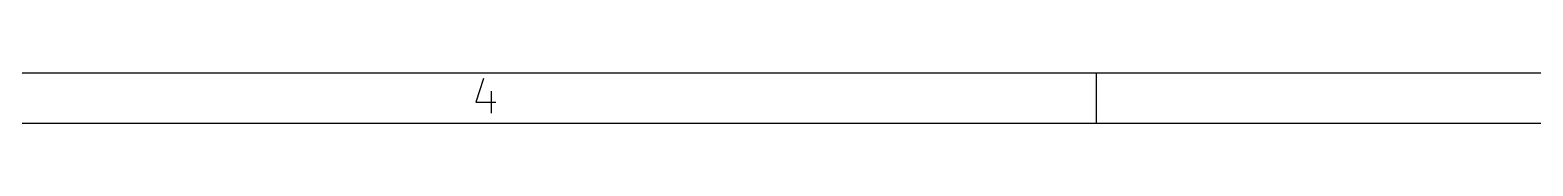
# Model space of a CAD drawing. Extents: x 10 to 287, y 10 to 200.
# Drawn here: x 167.7 to 227.3, y 198 to 200 of the extents above; entities that cross this region are included whole.
import ezdxf

# ---------------------------------------------------------------- set-up
doc = ezdxf.new("R2010")
doc.units = 0

msp = doc.modelspace()

# ---------------------------------------------------------------- linework, layer by layer
at = {"layer": 'Layer 1'}
for p, q in [((10, 200.007), (287.002, 200.007)), ((210, 198.007), (210, 200.007)), ((185.656, 199.775), (185.346, 198.847)), ((185.346, 198.847), (186.151, 198.847)), ((185.965, 199.28), (185.965, 198.413)), ((12, 198.007), (285.002, 198.007))]:
    msp.add_line(p, q, dxfattribs=at)

doc.saveas('drawing.dxf')
